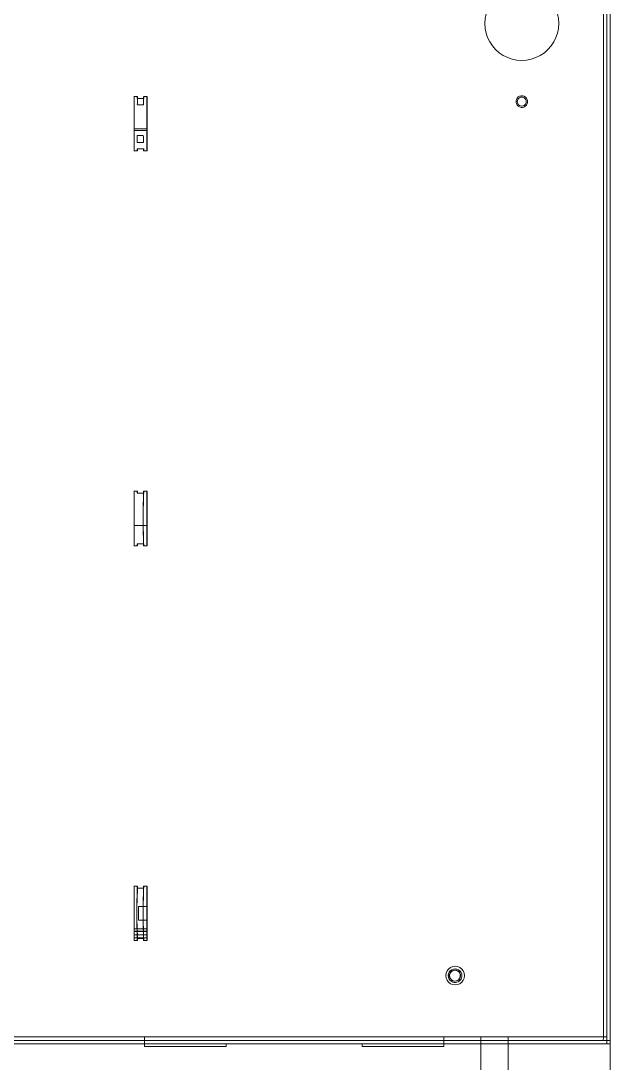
# Model space of a CAD drawing. Header units: inches. Extents: x 3268 to 7018, y 976 to 6708.
# Drawn here: x 5749.04 to 5759.88, y 3454.42 to 3473.58 of the extents above; entities that cross this region are included whole.
import ezdxf

# ---------------------------------------------------------------- set-up
doc = ezdxf.new("R2010")
doc.units = ezdxf.units.IN
doc.header["$MEASUREMENT"] = 0
for name, color, linetype, lineweight in [('G-IMPT', 8, 'Continuous', 9), ('I-WALL', 2, 'Continuous', 9), ('Q-CASE', 31, 'Continuous', 9), ('Q-SPCQ', 91, 'Continuous', 9)]:
    doc.layers.add(name, color=color, linetype=linetype, lineweight=lineweight)

# ---------------------------------------------------------------- blocks, each defined once
blk = doc.blocks.new('Add On Locker for Revit - LKR-2_10_dwg_LKR-2_10-V102-Overall Retail Plan Opt 2')
at = {"layer": 'G-IMPT', "color": 133}
for p, q in [((35.472, 15.427), (-1.91, 15.427)), ((35.405, 15.369), (-1.841, 15.369)), ((16.782, 15.368), (35.472, 15.368)), ((35.405, 15.302), (35.405, 15.369)), ((35.474, 15.365), (35.474, 15.427)), ((35.474, 15.427), (35.474, 15.365)), ((35.474, 15.365), (35.474, -6.76)), ((35.533, 15.365), (35.533, 15.427)), ((35.533, 15.427), (35.533, 15.365)), ((35.533, -6.76), (35.533, 15.365)), ((-1.841, 15.302), (35.405, 15.302)), ((35.405, 15.302), (35.405, -6.751)), ((35.472, 15.254), (35.472, 13.552)), ((35.472, 13.552), (35.472, 15.254)), ((35.474, -6.754), (35.474, 15.3)), ((35.474, 15.3), (35.474, -6.754)), ((17.462, 13.802), (17.462, 13.803)), ((35.405, 12.368), (35.585, 12.368)), ((35.585, 12.368), (35.585, 10.868)), ((35.585, 10.868), (35.585, 12.368)), ((35.528, 10.868), (35.585, 10.868)), ((35.585, 10.868), (35.528, 10.868)), ((35.585, 8.368), (35.528, 8.368)), ((35.528, 8.368), (35.585, 8.368)), ((35.585, 8.368), (35.585, 6.868)), ((35.585, 6.868), (35.585, 8.368)), ((18.125, 6.916), (18.125, 6.854)), ((18.717, 6.914), (18.717, 6.677)), ((33.637, 6.916), (32.637, 6.916)), ((32.637, 6.914), (33.637, 6.914)), ((33.422, 6.677), (33.422, 6.914)), ((33.422, 6.914), (33.422, 6.677)), ((33.464, 6.677), (33.464, 6.914)), ((33.471, 6.677), (33.471, 6.914)), ((33.471, 6.914), (33.471, 6.677)), ((33.533, 6.914), (33.533, 6.677)), ((33.588, 6.914), (33.588, 6.677)), ((18.161, 6.854), (18.161, 6.739)), ((18.752, 6.759), (18.752, 6.682)), ((18.752, 6.729), (18.752, 6.743)), ((25.381, 6.854), (25.417, 6.854)), ((25.417, 6.852), (25.381, 6.852)), ((26.007, 6.759), (26.007, 6.682)), ((26.007, 6.729), (26.007, 6.743)), ((26.344, 6.854), (26.381, 6.854)), ((26.381, 6.852), (26.344, 6.852)), ((32.637, 6.854), (32.673, 6.854)), ((32.673, 6.852), (32.637, 6.852)), ((32.673, 6.739), (32.637, 6.739)), ((32.637, 6.737), (32.673, 6.737)), ((33.6, 6.854), (33.637, 6.854)), ((33.637, 6.852), (33.6, 6.852)), ((33.637, 6.739), (33.6, 6.739)), ((33.6, 6.737), (33.637, 6.737)), ((33.637, 6.677), (33.637, 6.739)), ((33.637, 6.739), (33.637, 6.737)), ((35.585, 6.868), (35.405, 6.868)), ((18.125, 6.677), (19.125, 6.677)), ((25.381, 6.677), (26.381, 6.677)), ((32.637, 6.677), (33.637, 6.677))]:
    blk.add_line(p, q, dxfattribs=at)
at = {"layer": 'G-IMPT', "color": 133, "flags": 128}
for points in [[(35.405, 15.369), (26.093, 15.369), (16.782, 15.369), (7.47, 15.369), (-1.841, 15.369)], [(35.472, 15.368), (35.472, 15.383), (35.472, 15.398), (35.472, 15.413), (35.472, 15.427)], [(35.474, 15.369), (35.474, 15.351), (35.474, 15.334), (35.474, 15.317), (35.474, 15.3)], [(35.533, 15.365), (35.518, 15.365), (35.503, 15.365), (35.488, 15.365), (35.474, 15.365)], [(18.125, 6.916), (18.375, 6.916), (18.625, 6.916), (18.875, 6.916), (19.125, 6.916)], [(19.125, 6.914), (18.875, 6.914), (18.625, 6.914), (18.375, 6.914), (18.125, 6.914)], [(18.752, 6.922), (18.752, 6.867), (18.752, 6.813), (18.752, 6.759)], [(18.752, 6.743), (18.752, 6.797), (18.752, 6.851), (18.752, 6.906)], [(19.125, 6.916), (19.125, 6.9), (19.125, 6.885), (19.125, 6.869), (19.125, 6.854)], [(19.125, 6.852), (19.125, 6.867), (19.125, 6.883), (19.125, 6.898), (19.125, 6.914)], [(25.381, 6.854), (25.381, 6.869), (25.381, 6.885), (25.381, 6.9), (25.381, 6.916)], [(25.381, 6.916), (25.631, 6.916), (25.881, 6.916), (26.131, 6.916), (26.381, 6.916)], [(26.381, 6.914), (26.131, 6.914), (25.881, 6.914), (25.631, 6.914), (25.381, 6.914)], [(25.381, 6.914), (25.381, 6.898), (25.381, 6.883), (25.381, 6.867), (25.381, 6.852)], [(26.007, 6.922), (26.007, 6.867), (26.007, 6.813), (26.007, 6.759)], [(26.007, 6.743), (26.007, 6.797), (26.007, 6.851), (26.007, 6.906)], [(26.381, 6.916), (26.381, 6.9), (26.381, 6.885), (26.381, 6.869), (26.381, 6.854)], [(26.381, 6.852), (26.381, 6.867), (26.381, 6.883), (26.381, 6.898), (26.381, 6.914)], [(32.637, 6.854), (32.637, 6.869), (32.637, 6.885), (32.637, 6.9), (32.637, 6.916)], [(32.637, 6.914), (32.637, 6.898), (32.637, 6.883), (32.637, 6.867), (32.637, 6.852)], [(33.013, 6.922), (33.013, 6.867), (33.013, 6.813), (33.013, 6.759)], [(33.263, 6.759), (33.263, 6.813), (33.263, 6.867), (33.263, 6.922)], [(33.637, 6.916), (33.637, 6.9), (33.637, 6.885), (33.637, 6.869), (33.637, 6.854)], [(33.637, 6.852), (33.637, 6.867), (33.637, 6.883), (33.637, 6.898), (33.637, 6.914)], [(18.161, 6.854), (18.152, 6.854), (18.143, 6.854), (18.134, 6.854), (18.125, 6.854)], [(18.125, 6.852), (18.134, 6.852), (18.143, 6.852), (18.152, 6.852), (18.161, 6.852)], [(18.125, 6.677), (18.125, 6.693), (18.125, 6.708), (18.125, 6.723), (18.125, 6.739)], [(18.125, 6.739), (18.134, 6.739), (18.143, 6.739), (18.152, 6.739), (18.161, 6.739)], [(18.161, 6.737), (18.152, 6.737), (18.143, 6.737), (18.134, 6.737), (18.125, 6.737)], [(18.125, 6.737), (18.125, 6.721), (18.125, 6.706), (18.125, 6.69), (18.125, 6.675)], [(18.161, 6.852), (18.161, 6.823), (18.161, 6.794), (18.161, 6.766), (18.161, 6.737)], [(18.278, 6.737), (18.278, 6.766), (18.278, 6.795), (18.278, 6.823), (18.278, 6.852)], [(18.752, 6.682), (18.752, 6.694), (18.752, 6.706), (18.752, 6.718), (18.752, 6.729)], [(18.972, 6.852), (18.939, 6.851), (18.906, 6.85), (18.873, 6.848), (18.84, 6.847)], [(18.84, 6.847), (18.84, 6.818), (18.84, 6.79), (18.84, 6.761), (18.84, 6.732)], [(18.84, 6.732), (18.873, 6.733), (18.906, 6.735), (18.939, 6.736), (18.972, 6.737)], [(18.972, 6.737), (18.972, 6.766), (18.972, 6.795), (18.972, 6.823), (18.972, 6.852)], [(19.125, 6.854), (19.116, 6.854), (19.107, 6.854), (19.097, 6.854), (19.088, 6.854)], [(19.088, 6.854), (19.088, 6.825), (19.088, 6.796), (19.088, 6.768), (19.088, 6.739)], [(19.088, 6.737), (19.088, 6.766), (19.088, 6.794), (19.088, 6.823), (19.088, 6.852)], [(19.088, 6.852), (19.097, 6.852), (19.107, 6.852), (19.116, 6.852), (19.125, 6.852)], [(19.088, 6.739), (19.097, 6.739), (19.107, 6.739), (19.116, 6.739), (19.125, 6.739)], [(19.125, 6.737), (19.116, 6.737), (19.107, 6.737), (19.097, 6.737), (19.088, 6.737)], [(19.125, 6.739), (19.125, 6.723), (19.125, 6.708), (19.125, 6.693), (19.125, 6.677)], [(19.125, 6.675), (19.125, 6.69), (19.125, 6.706), (19.125, 6.721), (19.125, 6.737)], [(25.381, 6.677), (25.381, 6.693), (25.381, 6.708), (25.381, 6.723), (25.381, 6.739)], [(25.381, 6.739), (25.39, 6.739), (25.399, 6.739), (25.408, 6.739), (25.417, 6.739)], [(25.417, 6.737), (25.408, 6.737), (25.399, 6.737), (25.39, 6.737), (25.381, 6.737)], [(25.381, 6.737), (25.381, 6.721), (25.381, 6.706), (25.381, 6.69), (25.381, 6.675)], [(25.417, 6.739), (25.417, 6.768), (25.417, 6.796), (25.417, 6.825), (25.417, 6.854)], [(25.417, 6.852), (25.417, 6.823), (25.417, 6.794), (25.417, 6.766), (25.417, 6.737)], [(25.622, 6.846), (25.589, 6.847), (25.556, 6.848), (25.523, 6.849), (25.49, 6.851)], [(25.534, 6.852), (25.567, 6.851), (25.6, 6.85), (25.633, 6.848), (25.666, 6.847)], [(25.753, 6.846), (25.817, 6.846), (25.881, 6.846), (25.945, 6.846), (26.008, 6.846)], [(26.008, 6.844), (25.945, 6.844), (25.881, 6.844), (25.817, 6.844), (25.753, 6.844)], [(26.007, 6.682), (26.007, 6.694), (26.007, 6.706), (26.007, 6.718), (26.007, 6.729)], [(26.096, 6.847), (26.129, 6.848), (26.162, 6.85), (26.195, 6.851), (26.228, 6.852)], [(26.271, 6.851), (26.238, 6.849), (26.205, 6.848), (26.173, 6.847), (26.14, 6.846)], [(26.344, 6.854), (26.344, 6.825), (26.344, 6.796), (26.344, 6.768), (26.344, 6.739)], [(26.344, 6.737), (26.344, 6.766), (26.344, 6.794), (26.344, 6.823), (26.344, 6.852)], [(26.344, 6.739), (26.353, 6.739), (26.363, 6.739), (26.372, 6.739), (26.381, 6.739)], [(26.381, 6.737), (26.372, 6.737), (26.363, 6.737), (26.353, 6.737), (26.344, 6.737)], [(26.381, 6.739), (26.381, 6.723), (26.381, 6.708), (26.381, 6.693), (26.381, 6.677)], [(26.381, 6.675), (26.381, 6.69), (26.381, 6.706), (26.381, 6.721), (26.381, 6.737)], [(32.637, 6.677), (32.637, 6.693), (32.637, 6.708), (32.637, 6.723), (32.637, 6.739)], [(32.637, 6.737), (32.637, 6.721), (32.637, 6.706), (32.637, 6.69), (32.637, 6.675)], [(32.673, 6.739), (32.673, 6.768), (32.673, 6.796), (32.673, 6.825), (32.673, 6.854)], [(32.673, 6.852), (32.673, 6.823), (32.673, 6.794), (32.673, 6.766), (32.673, 6.737)], [(32.878, 6.846), (32.845, 6.847), (32.812, 6.848), (32.779, 6.849), (32.746, 6.851)], [(32.746, 6.736), (32.779, 6.735), (32.812, 6.733), (32.845, 6.732), (32.878, 6.731)], [(32.79, 6.852), (32.823, 6.851), (32.856, 6.85), (32.889, 6.848), (32.922, 6.847)], [(32.922, 6.732), (32.889, 6.733), (32.856, 6.735), (32.823, 6.736), (32.79, 6.737)], [(33.009, 6.846), (33.073, 6.846), (33.137, 6.846), (33.201, 6.846), (33.264, 6.846)], [(33.264, 6.844), (33.201, 6.844), (33.137, 6.844), (33.073, 6.844), (33.009, 6.844)], [(33.264, 6.731), (33.201, 6.731), (33.137, 6.731), (33.073, 6.731), (33.009, 6.731)], [(33.009, 6.729), (33.073, 6.729), (33.137, 6.729), (33.201, 6.729), (33.264, 6.729)], [(33.013, 6.759), (33.075, 6.759), (33.138, 6.759), (33.2, 6.759), (33.263, 6.759)], [(33.352, 6.847), (33.385, 6.848), (33.418, 6.85), (33.451, 6.851), (33.484, 6.852)], [(33.484, 6.737), (33.451, 6.736), (33.418, 6.735), (33.385, 6.733), (33.352, 6.732)], [(33.527, 6.851), (33.494, 6.849), (33.461, 6.848), (33.429, 6.847), (33.396, 6.846)], [(33.396, 6.731), (33.429, 6.732), (33.461, 6.733), (33.494, 6.735), (33.527, 6.736)], [(33.6, 6.854), (33.6, 6.825), (33.6, 6.796), (33.6, 6.768), (33.6, 6.739)], [(33.6, 6.737), (33.6, 6.766), (33.6, 6.794), (33.6, 6.823), (33.6, 6.852)], [(33.637, 6.854), (33.637, 6.853), (33.637, 6.853), (33.637, 6.852), (33.637, 6.852)]]:
    blk.add_lwpolyline(points, dxfattribs=at)
at = {"layer": 'G-IMPT', "color": 133}
for centre, major_axis, ratio, start_param, end_param in [((35.405, 15.3), (0.069, 0), 0.034899, 0, 1.570796), ((16.782, 13.803), (0.68, 0), 0.999391, 1.570796, 4.712389), ((16.782, 13.803), (-0.68, 0), 0.999391, 1.570796, 4.712389), ((18.219, 13.803), (0.107, 0), 0.999391, 2.746553, 5.888146), ((18.219, 13.803), (0.107, 0), 0.999391, 5.888146, 9.029739), ((18.219, 13.803), (0.083, 0), 0.999391, 1.570796, 4.712389), ((18.219, 13.803), (-0.083, 0), 0.999391, 1.570796, 4.712389), ((34.282, 12.579), (0.172, 0), 0.999391, 1.570796, 4.712389), ((34.282, 12.578), (0.125, 0), 0.999391, 5.757855, 8.899447), ((34.282, 12.578), (0.101, 0), 0.999391, 5.757855, 8.899447), ((34.282, 12.571), (0.101, 0), 0.999391, 5.757855, 8.899447), ((34.282, 12.579), (0.172, 0), 0.999391, 4.712389, 7.853982), ((34.282, 12.578), (0.125, 0), 0.999391, 2.616262, 5.757855), ((34.282, 12.578), (0.101, 0), 0.999391, 2.616262, 5.757855), ((34.282, 12.571), (0.1, 0), 0.999391, 2.616262, 5.757855), ((18.161, 6.848), (0.157, 0), 0.034899, 0.735387, 1.570796), ((18.161, 6.733), (0.157, 0), 0.034899, 0.735387, 1.570796), ((25.417, 6.848), (-0.157, 0), 0.034899, 3.87698, 4.712389), ((25.417, 6.848), (0.0985, 0), 0.034899, 0.735387, 1.570796), ((25.753, 6.85), (-0.177, 0), 0.034899, 0.735387, 1.570796), ((25.753, 6.85), (0.118, 0), 0.034899, 3.87698, 4.712389), ((26.008, 6.85), (-0.118, 0), 0.034899, 1.570796, 2.406205), ((26.008, 6.85), (0.177, 0), 0.034899, 4.712389, 5.547798), ((26.344, 6.848), (0.157, 0), 0.034899, 1.570796, 2.406205), ((26.344, 6.848), (-0.0985, 0), 0.034899, 4.712389, 5.547798), ((32.673, 6.848), (-0.157, 0), 0.034899, 3.87698, 4.712389), ((32.673, 6.848), (0.0985, 0), 0.034899, 0.735387, 1.570796), ((32.673, 6.733), (0.157, 0), 0.034899, 0.735387, 1.570796), ((32.673, 6.733), (-0.0985, 0), 0.034899, 3.87698, 4.712389), ((33.009, 6.85), (0.177, 0), 0.034899, 3.87698, 4.712389), ((33.009, 6.735), (0.177, 0), 0.034899, 3.87698, 4.712389), ((33.009, 6.85), (0.118, 0), 0.034899, 3.87698, 4.712389), ((33.009, 6.735), (0.118, 0), 0.034899, 3.87698, 4.712389), ((33.264, 6.85), (0.118, 0), 0.034899, 4.712389, 5.547798), ((33.264, 6.85), (0.177, 0), 0.034899, 4.712389, 5.547798), ((33.264, 6.735), (0.118, 0), 0.034899, 4.712389, 5.547798), ((33.264, 6.735), (0.177, 0), 0.034899, 4.712389, 5.547798), ((33.6, 6.848), (0.157, 0), 0.034899, 1.570796, 2.406205), ((33.6, 6.733), (0.157, 0), 0.034899, 1.570796, 2.406205), ((33.6, 6.848), (0.0985, 0), 0.034899, 1.570796, 2.406205), ((33.6, 6.733), (0.0985, 0), 0.034899, 1.570796, 2.406205)]:
    blk.add_ellipse(centre, major_axis=major_axis, ratio=ratio, start_param=start_param, end_param=end_param, dxfattribs=at)
blk = doc.blocks.new('Add On Locker for Revit - LKR-2_10_dwg-V103-Overall Retail Plan Opt 2')
blk.add_blockref('Add On Locker for Revit - LKR-2_10_dwg_LKR-2_10-V102-Overall Retail Plan Opt 2', (0, 0))
blk = doc.blocks.new('Add On Locker for Revit - Add On Locker for Revit-V104-Overall Retail Plan Opt 2')
blk.add_blockref('Add On Locker for Revit - LKR-2_10_dwg-V103-Overall Retail Plan Opt 2', (1.969, -15.427))
blk = doc.blocks.new('Casework 95 - Casework 95-9779236-Overall Retail Plan Opt 2')
at = {"layer": 'Q-CASE', "color": 133}
for p, q in [((5769.438, 3449.905), (5769.438, 3441.598)), ((5769.938, 3441.598), (5769.938, 3449.905))]:
    blk.add_line(p, q, dxfattribs=at)
blk = doc.blocks.new('Arch_5 Points - Units and Amenities_v2022_rvt-1-Overall Retail Plan Opt 2')
at = {"layer": 'I-WALL', "color": 53, "lineweight": 15}
blk.add_line((5759.875, 3454.838), (5759.875, 3446.598), dxfattribs=at)
at = {"layer": 'Q-CASE', "color": 133, "lineweight": 9}
blk.add_blockref('Casework 95 - Casework 95-9779236-Overall Retail Plan Opt 2', (-11.938, 5), dxfattribs=at)
at = {"layer": 'Q-SPCQ', "color": 133, "lineweight": 9, "rotation": 270.0000000000004}
blk.add_blockref('Add On Locker for Revit - Add On Locker for Revit-V104-Overall Retail Plan Opt 2', (5759.875, 3492.279), dxfattribs=at)

msp = doc.modelspace()

# ---------------------------------------------------------------- block references
at = {"lineweight": 5}
msp.add_blockref('Arch_5 Points - Units and Amenities_v2022_rvt-1-Overall Retail Plan Opt 2', (0, 0), dxfattribs=at)

doc.saveas('drawing.dxf')
